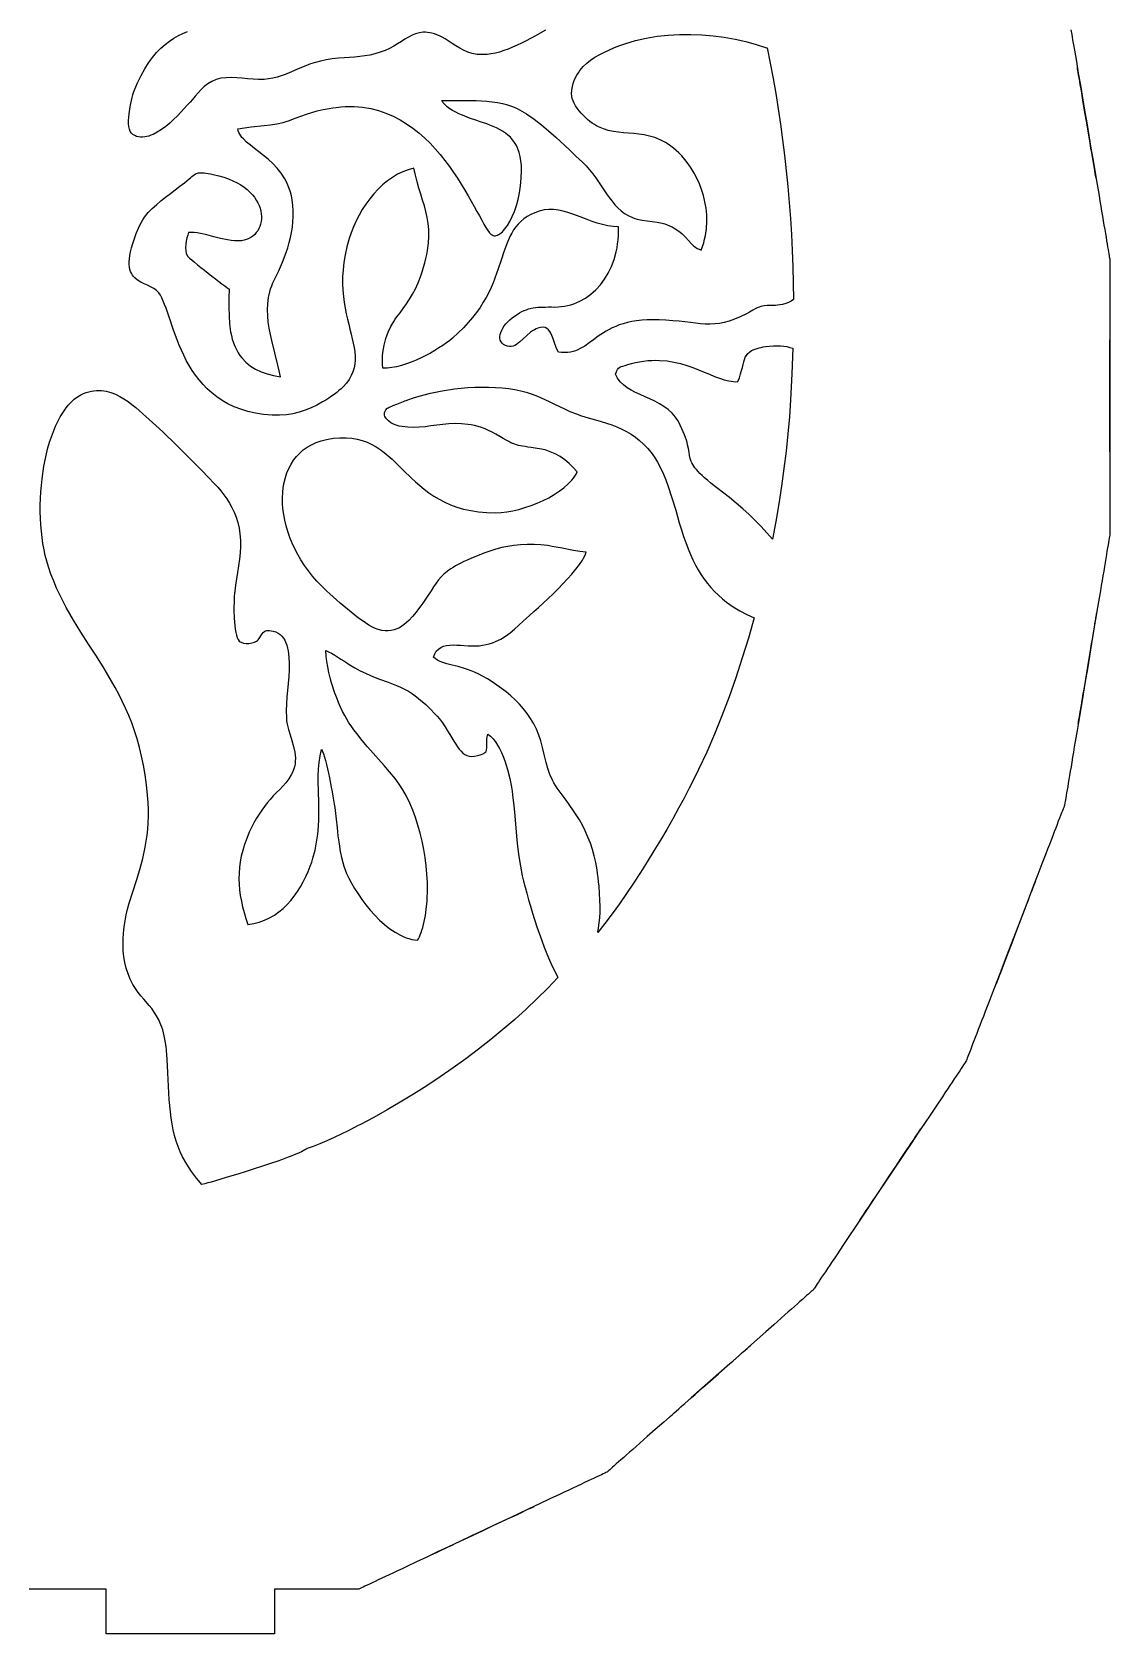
# Model space of a CAD drawing. Header units: millimetres. Extents: x -28 to 873, y 271 to 512.
# Drawn here: x 810.2 to 872.6, y 329.5 to 422.3 of the extents above; entities that cross this region are included whole.
import ezdxf

# ---------------------------------------------------------------- set-up
doc = ezdxf.new("R2010")
doc.units = ezdxf.units.MM
doc.header["$MEASUREMENT"] = 0
doc.layers.get('0').update_dxf_attribs({"linetype": 'CONTINUOUS', "true_color": 0xffffff})

msp = doc.modelspace()

# ---------------------------------------------------------------- linework, layer by layer
at = {"color": 7, "linetype": 'Continuous', "true_color": 0xffffff}
for points in [[(870.343, 422.393), (870.392, 422.112), (870.441, 421.82), (870.493, 421.517), (870.545, 421.205), (870.655, 420.555), (870.769, 419.878), (870.888, 419.177), (871.009, 418.459), (871.131, 417.731), (871.256, 416.995), (871.38, 416.261), (871.503, 415.531), (871.625, 414.813), (871.744, 414.112), (871.858, 413.435), (871.967, 412.785), (872.02, 412.473), (872.071, 412.17), (872.119, 411.878), (872.168, 411.595), (872.214, 411.325), (872.256, 411.067), (872.298, 410.822), (872.337, 410.591), (872.373, 410.373), (872.407, 410.172), (872.438, 409.985), (872.467, 409.816), (872.491, 409.663), (872.514, 409.528), (872.534, 409.413), (872.55, 409.317), (872.563, 409.241), (872.571, 409.185), (872.576, 409.151), (872.578, 409.14), (872.586, 409.133), (872.586, 409.099), (872.586, 409.042), (872.586, 408.966), (872.586, 408.868), (872.586, 408.751), (872.586, 408.615), (872.586, 408.461), (872.587, 408.288), (872.587, 408.1), (872.587, 407.895), (872.587, 407.676), (872.587, 407.44), (872.587, 407.191), (872.587, 406.93), (872.589, 406.657), (872.589, 406.371), (872.589, 406.073), (872.589, 405.768), (872.589, 405.451), (872.591, 404.793), (872.591, 404.106), (872.592, 403.395), (872.592, 402.667), (872.592, 401.928), (872.594, 401.182), (872.594, 400.436), (872.595, 399.697), (872.595, 398.969), (872.595, 398.259), (872.597, 397.571), (872.597, 396.913), (872.597, 396.596), (872.599, 396.291), (872.599, 395.994), (872.599, 395.708), (872.599, 395.435), (872.599, 395.173), (872.599, 394.924), (872.599, 394.689), (872.599, 394.469), (872.6, 394.265), (872.6, 394.076), (872.6, 393.904), (872.6, 393.749), (872.6, 393.613), (872.6, 393.496), (872.6, 393.398), (872.6, 393.322), (872.6, 393.265), (872.6, 393.231), (872.6, 393.22), (872.6, 393.208), (872.594, 393.174), (872.586, 393.119), (872.573, 393.043), (872.556, 392.947), (872.537, 392.831), (872.514, 392.696), (872.49, 392.545), (872.461, 392.375), (872.43, 392.189), (872.397, 391.986), (872.36, 391.77), (872.322, 391.538), (872.282, 391.294), (872.238, 391.036), (872.192, 390.766), (872.145, 390.483), (872.097, 390.191), (872.046, 389.888), (871.994, 389.576), (871.887, 388.926), (871.773, 388.249), (871.656, 387.548), (871.538, 386.83), (871.416, 386.101), (871.292, 385.364), (871.17, 384.63), (871.048, 383.9), (870.928, 383.182), (870.811, 382.482), (870.699, 381.802), (870.59, 381.154), (870.538, 380.842), (870.488, 380.54), (870.439, 380.247), (870.392, 379.965), (870.346, 379.695), (870.304, 379.436), (870.262, 379.191), (870.223, 378.96), (870.187, 378.743), (870.153, 378.541), (870.122, 378.354), (870.093, 378.185), (870.069, 378.032), (870.046, 377.898), (870.026, 377.782), (870.01, 377.686), (869.997, 377.61), (869.987, 377.555), (869.981, 377.521), (869.979, 377.509), (869.981, 377.499), (869.969, 377.469), (869.95, 377.417), (869.922, 377.343), (869.887, 377.252), (869.844, 377.144), (869.796, 377.017), (869.74, 376.872), (869.679, 376.711), (869.612, 376.536), (869.537, 376.344), (869.459, 376.139), (869.375, 375.92), (869.285, 375.688), (869.193, 375.444), (869.094, 375.189), (868.991, 374.922), (868.886, 374.644), (868.663, 374.064), (868.426, 373.45), (868.18, 372.808), (867.925, 372.145), (867.665, 371.466), (867.4, 370.775), (867.132, 370.08), (866.866, 369.383), (866.599, 368.692), (866.339, 368.013), (866.084, 367.35), (865.837, 366.708), (865.601, 366.094), (865.379, 365.512), (865.272, 365.236), (865.169, 364.967), (865.072, 364.712), (864.977, 364.469), (864.888, 364.236), (864.804, 364.017), (864.726, 363.81), (864.651, 363.62), (864.584, 363.443), (864.522, 363.282), (864.466, 363.138), (864.417, 363.011), (864.375, 362.902), (864.34, 362.809), (864.313, 362.738), (864.292, 362.686), (864.279, 362.653), (864.275, 362.642), (864.274, 362.639), (864.254, 362.611), (864.223, 362.564), (864.181, 362.499), (864.128, 362.419), (864.061, 362.322), (863.986, 362.208), (863.9, 362.08), (863.804, 361.937), (863.7, 361.779), (863.586, 361.609), (863.465, 361.427), (863.335, 361.232), (863.196, 361.025), (863.05, 360.807), (862.899, 360.58), (862.576, 360.096), (862.23, 359.577), (861.864, 359.03), (861.482, 358.458), (861.087, 357.868), (860.683, 357.262), (859.859, 356.027), (859.033, 354.792), (858.629, 354.186), (858.234, 353.594), (857.852, 353.024), (857.486, 352.476), (857.14, 351.958), (856.817, 351.473), (856.664, 351.246), (856.518, 351.028), (856.38, 350.822), (856.25, 350.625), (856.128, 350.443), (856.014, 350.273), (855.908, 350.115), (855.812, 349.972), (855.726, 349.844), (855.652, 349.73), (855.585, 349.632), (855.531, 349.551), (855.487, 349.488), (855.457, 349.441), (855.437, 349.413), (855.431, 349.403), (855.429, 349.397), (855.403, 349.374), (855.361, 349.338), (855.304, 349.286), (855.231, 349.221), (855.143, 349.143), (855.041, 349.054), (854.925, 348.951), (854.795, 348.838), (854.655, 348.713), (854.501, 348.576), (854.337, 348.431), (854.161, 348.275), (853.975, 348.11), (853.78, 347.937), (853.573, 347.755), (853.138, 347.37), (852.671, 346.956), (852.179, 346.52), (851.664, 346.065), (851.132, 345.594), (850.586, 345.112), (849.475, 344.127), (848.362, 343.142), (847.816, 342.659), (847.284, 342.188), (846.769, 341.733), (846.277, 341.298), (845.809, 340.885), (845.373, 340.498), (845.169, 340.316), (844.972, 340.144), (844.785, 339.978), (844.61, 339.822), (844.446, 339.678), (844.291, 339.541), (844.15, 339.416), (844.021, 339.302), (843.904, 339.2), (843.802, 339.11), (843.714, 339.032), (843.641, 338.967), (843.583, 338.915), (843.54, 338.88), (843.516, 338.857), (843.506, 338.849), (843.503, 338.844), (843.472, 338.829), (843.42, 338.805), (843.35, 338.772), (843.263, 338.73), (843.157, 338.681), (843.033, 338.623), (842.894, 338.556), (842.738, 338.483), (842.567, 338.404), (842.383, 338.316), (842.184, 338.222), (841.971, 338.121), (841.746, 338.015), (841.511, 337.903), (841.262, 337.788), (841.004, 337.666), (840.736, 337.539), (840.172, 337.273), (839.577, 336.991), (838.956, 336.699), (838.313, 336.395), (837.655, 336.085), (836.985, 335.769), (836.311, 335.451), (835.636, 335.132), (834.967, 334.817), (834.309, 334.507), (833.665, 334.203), (833.045, 333.909), (832.45, 333.629), (831.886, 333.363), (831.616, 333.236), (831.358, 333.114), (831.111, 332.997), (830.874, 332.885), (830.649, 332.779), (830.436, 332.679), (830.238, 332.584), (830.053, 332.498), (829.881, 332.417), (829.726, 332.344), (829.587, 332.277), (829.463, 332.219), (829.356, 332.17), (829.268, 332.128), (829.198, 332.095), (829.146, 332.071), (829.115, 332.056), (829.106, 332.051), (829.096, 332.053), (829.055, 332.053), (828.99, 332.053), (828.901, 332.053), (828.79, 332.053), (828.66, 332.053), (828.512, 332.053), (828.348, 332.053), (828.171, 332.053), (827.979, 332.053), (827.778, 332.053), (827.568, 332.053), (827.128, 332.053), (826.673, 332.053), (826.218, 332.053), (825.778, 332.053), (825.568, 332.053), (825.366, 332.053), (825.175, 332.053), (824.998, 332.053), (824.833, 332.053), (824.686, 332.053), (824.556, 332.053), (824.445, 332.053), (824.356, 332.053), (824.291, 332.053), (824.25, 332.053), (824.235, 332.053), (824.235, 332.045), (824.235, 332.024), (824.235, 331.988), (824.235, 331.941), (824.235, 331.882), (824.235, 331.813), (824.235, 331.647), (824.235, 331.45), (824.235, 331.231), (824.235, 330.995), (824.235, 330.753), (824.235, 330.511), (824.235, 330.275), (824.235, 330.056), (824.235, 329.859), (824.235, 329.694), (824.235, 329.624), (824.235, 329.565), (824.235, 329.518), (824.235, 329.482), (824.235, 329.461), (824.235, 329.453), (824.229, 329.453), (824.208, 329.453), (824.174, 329.453), (824.127, 329.453), (824.066, 329.453), (823.995, 329.453), (823.91, 329.453), (823.816, 329.453), (823.711, 329.453), (823.595, 329.453), (823.47, 329.453), (823.335, 329.453), (823.039, 329.453), (822.713, 329.453), (822.355, 329.453), (821.973, 329.453), (821.57, 329.453), (821.151, 329.453), (820.716, 329.453), (820.27, 329.453), (819.36, 329.453), (818.45, 329.453), (818.005, 329.453), (817.57, 329.453), (817.15, 329.453), (816.747, 329.453), (816.366, 329.453), (816.01, 329.453), (815.681, 329.453), (815.386, 329.453), (815.251, 329.453), (815.126, 329.453), (815.01, 329.453), (814.905, 329.453), (814.81, 329.453), (814.726, 329.453), (814.654, 329.453), (814.594, 329.453), (814.547, 329.453), (814.513, 329.453), (814.492, 329.453), (814.485, 329.453), (814.485, 329.461), (814.485, 329.482), (814.485, 329.518), (814.485, 329.565), (814.485, 329.624), (814.485, 329.694), (814.485, 329.859), (814.485, 330.056), (814.485, 330.275), (814.485, 330.511), (814.485, 330.753), (814.485, 330.995), (814.485, 331.231), (814.485, 331.45), (814.485, 331.647), (814.485, 331.813), (814.485, 331.882), (814.485, 331.941), (814.485, 331.988), (814.485, 332.024), (814.485, 332.045), (814.485, 332.053), (814.481, 332.053), (814.464, 332.053), (814.437, 332.053), (814.401, 332.053), (814.299, 332.053), (814.162, 332.053), (813.991, 332.053), (813.792, 332.053), (813.562, 332.053), (813.309, 332.053), (813.034, 332.053), (812.74, 332.053), (812.428, 332.053), (812.103, 332.053), (811.768, 332.053), (811.424, 332.053), (810.722, 332.053), (810.02, 332.053)], [(839.925, 422.362), (839.35, 422.05), (838.8, 421.76), (838.534, 421.625), (838.272, 421.498), (838.015, 421.383), (837.762, 421.277), (837.512, 421.184), (837.265, 421.106), (837.021, 421.041), (836.779, 420.994), (836.538, 420.965), (836.299, 420.954), (836.129, 420.957), (835.97, 420.97), (835.677, 421.02), (835.415, 421.1), (835.177, 421.204), (834.952, 421.326), (834.733, 421.462), (834.514, 421.608), (834.284, 421.758), (834.111, 421.864), (833.943, 421.956), (833.784, 422.034), (833.633, 422.099), (833.487, 422.151), (833.348, 422.192), (833.215, 422.221), (833.087, 422.239), (832.963, 422.247), (832.845, 422.247), (832.617, 422.218), (832.401, 422.159), (832.193, 422.076), (831.988, 421.971), (831.784, 421.852), (831.576, 421.721), (831.359, 421.586), (831.132, 421.449), (830.89, 421.318), (830.628, 421.196), (830.344, 421.088), (830.04, 420.997), (829.744, 420.928), (829.452, 420.876), (829.161, 420.837), (828.867, 420.807), (828.566, 420.785), (828.256, 420.763), (827.934, 420.742), (827.563, 420.705), (827.219, 420.651), (826.899, 420.583), (826.598, 420.502), (826.317, 420.411), (826.051, 420.312), (825.797, 420.209), (825.553, 420.105), (825.082, 419.902), (824.851, 419.808), (824.619, 419.723), (824.383, 419.649), (824.141, 419.589), (823.889, 419.545), (823.624, 419.52), (823.311, 419.515), (822.994, 419.53), (822.675, 419.554), (822.359, 419.584), (822.043, 419.608), (821.731, 419.621), (821.424, 419.615), (821.125, 419.582), (820.981, 419.553), (820.844, 419.512), (820.594, 419.405), (820.368, 419.267), (820.165, 419.104), (819.978, 418.924), (819.804, 418.735), (819.638, 418.544), (819.476, 418.358), (819.338, 418.202), (819.18, 418.024), (819.003, 417.827), (818.811, 417.619), (818.606, 417.406), (818.389, 417.193), (818.163, 416.987), (817.929, 416.79), (817.688, 416.612), (817.446, 416.457), (817.201, 416.329), (817.079, 416.278), (816.957, 416.236), (816.835, 416.204), (816.715, 416.183), (816.596, 416.173), (816.479, 416.174), (816.362, 416.191), (816.249, 416.218), (816.136, 416.262), (816.028, 416.319), (815.941, 416.394), (815.876, 416.498), (815.828, 416.628), (815.797, 416.781), (815.781, 416.95), (815.779, 417.133), (815.787, 417.327), (815.807, 417.526), (815.867, 417.926), (815.904, 418.12), (815.946, 418.302), (815.989, 418.471), (816.031, 418.622), (816.071, 418.752), (816.109, 418.854), (816.203, 419.09), (816.302, 419.316), (816.505, 419.738), (816.718, 420.123), (816.939, 420.471), (817.17, 420.788), (817.407, 421.071), (817.649, 421.322), (817.898, 421.547), (818.15, 421.742), (818.407, 421.912), (818.665, 422.06), (818.925, 422.184), (819.187, 422.288)], [(854.27, 406.764), (854.145, 406.67), (853.999, 406.593), (853.83, 406.532), (853.633, 406.483), (853.487, 406.457), (853.354, 406.439), (853.234, 406.428), (853.125, 406.421), (852.93, 406.418), (852.754, 406.416), (852.582, 406.402), (852.491, 406.385), (852.397, 406.361), (852.296, 406.327), (852.185, 406.28), (852.064, 406.221), (851.93, 406.147), (851.737, 406.036), (851.55, 405.935), (851.197, 405.761), (850.869, 405.623), (850.562, 405.516), (850.27, 405.436), (849.988, 405.383), (849.715, 405.352), (849.446, 405.341), (849.174, 405.345), (848.898, 405.363), (848.612, 405.391), (848.313, 405.425), (847.996, 405.464), (847.657, 405.503), (847.291, 405.54), (846.896, 405.573), (846.509, 405.592), (846.145, 405.597), (845.807, 405.588), (845.489, 405.565), (845.193, 405.531), (844.917, 405.485), (844.66, 405.43), (844.42, 405.365), (844.195, 405.292), (843.986, 405.212), (843.789, 405.126), (843.607, 405.035), (843.435, 404.939), (843.272, 404.842), (842.973, 404.64), (842.699, 404.439), (842.44, 404.247), (842.188, 404.071), (841.93, 403.919), (841.798, 403.855), (841.66, 403.8), (841.516, 403.755), (841.365, 403.72), (841.205, 403.699), (841.036, 403.691), (840.856, 403.698), (840.664, 403.719), (840.601, 403.842), (840.544, 403.977), (840.443, 404.265), (840.347, 404.552), (840.294, 404.687), (840.235, 404.811), (840.169, 404.921), (840.092, 405.016), (840.003, 405.087), (839.899, 405.136), (839.777, 405.157), (839.637, 405.146), (839.475, 405.1), (839.385, 405.064), (839.289, 405.017), (839.169, 404.947), (839.055, 404.866), (838.839, 404.686), (838.636, 404.496), (838.44, 404.315), (838.342, 404.236), (838.245, 404.166), (838.144, 404.107), (838.043, 404.065), (837.937, 404.041), (837.829, 404.036), (837.716, 404.054), (837.598, 404.097), (837.491, 404.159), (837.406, 404.234), (837.344, 404.32), (837.304, 404.414), (837.283, 404.518), (837.283, 404.629), (837.299, 404.744), (837.335, 404.864), (837.385, 404.986), (837.453, 405.111), (837.534, 405.235), (837.629, 405.358), (837.738, 405.479), (837.856, 405.594), (837.988, 405.706), (838.128, 405.81), (838.274, 405.906), (838.414, 405.991), (838.55, 406.062), (838.682, 406.124), (838.813, 406.176), (838.943, 406.218), (839.205, 406.278), (839.478, 406.314), (839.772, 406.33), (839.928, 406.332), (840.094, 406.333), (840.269, 406.333), (840.456, 406.332), (840.645, 406.337), (840.833, 406.353), (841.017, 406.379), (841.2, 406.416), (841.381, 406.463), (841.556, 406.522), (841.73, 406.589), (841.901, 406.667), (842.229, 406.852), (842.539, 407.073), (842.83, 407.33), (843.097, 407.62), (843.341, 407.944), (843.557, 408.296), (843.742, 408.68), (843.896, 409.091), (844.015, 409.528), (844.062, 409.756), (844.098, 409.99), (844.125, 410.229), (844.142, 410.474), (844.148, 410.724), (844.145, 410.979), (843.83, 410.999), (843.523, 411.044), (843.219, 411.111), (842.921, 411.195), (842.629, 411.293), (842.341, 411.399), (841.774, 411.616), (841.495, 411.719), (841.217, 411.81), (840.94, 411.886), (840.666, 411.945), (840.391, 411.977), (840.115, 411.982), (839.84, 411.953), (839.701, 411.923), (839.562, 411.884), (839.302, 411.792), (839.068, 411.685), (838.857, 411.566), (838.665, 411.434), (838.493, 411.291), (838.339, 411.137), (838.201, 410.971), (838.076, 410.794), (837.962, 410.607), (837.859, 410.411), (837.677, 409.991), (837.513, 409.538), (837.356, 409.054), (837.187, 408.543), (836.995, 408.012), (836.886, 407.737), (836.766, 407.46), (836.631, 407.177), (836.483, 406.892), (836.317, 406.603), (836.134, 406.312), (835.929, 406.018), (835.701, 405.724), (835.451, 405.427), (835.175, 405.129), (834.873, 404.832), (834.54, 404.535), (834.372, 404.398), (834.184, 404.255), (833.974, 404.107), (833.748, 403.958), (833.508, 403.81), (833.253, 403.662), (832.988, 403.519), (832.715, 403.384), (832.435, 403.256), (832.152, 403.139), (831.866, 403.035), (831.582, 402.947), (831.301, 402.875), (831.026, 402.823), (830.757, 402.793), (830.498, 402.784), (830.484, 403.022), (830.48, 403.252), (830.49, 403.478), (830.51, 403.699), (830.54, 403.914), (830.579, 404.12), (830.683, 404.513), (830.815, 404.876), (830.968, 405.206), (831.137, 405.5), (831.225, 405.631), (831.314, 405.755), (831.501, 406), (831.686, 406.251), (831.87, 406.512), (832.048, 406.785), (832.221, 407.078), (832.385, 407.39), (832.539, 407.724), (832.682, 408.088), (832.778, 408.366), (832.863, 408.634), (832.936, 408.89), (832.997, 409.137), (833.048, 409.372), (833.09, 409.601), (833.145, 410.032), (833.166, 410.435), (833.158, 410.814), (833.124, 411.174), (833.067, 411.52), (832.993, 411.857), (832.905, 412.19), (832.806, 412.525), (832.702, 412.864), (832.594, 413.214), (832.489, 413.579), (832.388, 413.964), (832.299, 414.374), (831.975, 414.288), (831.658, 414.169), (831.351, 414.02), (831.054, 413.839), (830.766, 413.635), (830.49, 413.405), (830.227, 413.154), (829.977, 412.884), (829.741, 412.595), (829.52, 412.292), (829.314, 411.977), (829.123, 411.65), (828.953, 411.317), (828.798, 410.978), (828.664, 410.635), (828.55, 410.292), (828.418, 409.813), (828.316, 409.351), (828.244, 408.907), (828.197, 408.483), (828.174, 408.074), (828.171, 407.682), (828.187, 407.305), (828.22, 406.943), (828.264, 406.595), (828.321, 406.26), (828.384, 405.939), (828.452, 405.628), (828.524, 405.329), (828.597, 405.042), (828.667, 404.762), (828.732, 404.492), (828.789, 404.232), (828.837, 403.977), (828.872, 403.732), (828.891, 403.491), (828.894, 403.256), (828.875, 403.025), (828.834, 402.799), (828.768, 402.576), (828.673, 402.357), (828.548, 402.139), (828.391, 401.922), (828.196, 401.705), (828.085, 401.598), (827.963, 401.489), (827.832, 401.38), (827.69, 401.272), (827.537, 401.163), (827.373, 401.054), (827.198, 400.943), (827.011, 400.833), (826.686, 400.654), (826.354, 400.493), (826.015, 400.353), (825.664, 400.236), (825.298, 400.145), (824.916, 400.084), (824.515, 400.056), (824.091, 400.063), (823.594, 400.108), (823.126, 400.183), (822.688, 400.284), (822.277, 400.409), (821.894, 400.557), (821.536, 400.727), (821.203, 400.917), (820.894, 401.125), (820.607, 401.351), (820.34, 401.59), (820.095, 401.844), (819.867, 402.107), (819.658, 402.38), (819.466, 402.661), (819.287, 402.949), (819.125, 403.241), (818.975, 403.537), (818.837, 403.833), (818.71, 404.128), (818.593, 404.421), (818.384, 404.994), (818.288, 405.271), (818.199, 405.537), (818.114, 405.794), (818.031, 406.038), (817.95, 406.268), (817.87, 406.481), (817.789, 406.678), (817.708, 406.855), (817.622, 407.011), (817.534, 407.144), (817.399, 407.287), (817.238, 407.404), (817.059, 407.505), (816.869, 407.594), (816.676, 407.684), (816.484, 407.778), (816.304, 407.889), (816.141, 408.022), (816.07, 408.1), (816.005, 408.186), (815.948, 408.283), (815.899, 408.391), (815.862, 408.511), (815.834, 408.643), (815.82, 408.789), (815.816, 408.951), (815.826, 409.128), (815.852, 409.322), (815.893, 409.535), (815.95, 409.767), (816.023, 410.019), (816.115, 410.292), (816.226, 410.586), (816.357, 410.905), (816.437, 411.078), (816.523, 411.239), (816.614, 411.392), (816.712, 411.535), (816.923, 411.798), (817.15, 412.039), (817.396, 412.261), (817.656, 412.474), (817.927, 412.689), (818.207, 412.908), (818.485, 413.126), (818.751, 413.329), (819.013, 413.532), (819.284, 413.753), (819.37, 413.825), (819.447, 413.888), (819.58, 413.99), (819.7, 414.06), (819.824, 414.101), (819.968, 414.114), (820.054, 414.111), (820.15, 414.101), (820.259, 414.086), (820.383, 414.064), (820.524, 414.038), (820.685, 414.005), (821.002, 413.932), (821.297, 413.847), (821.572, 413.752), (821.826, 413.644), (822.061, 413.529), (822.276, 413.404), (822.472, 413.272), (822.649, 413.134), (822.807, 412.989), (822.948, 412.84), (823.072, 412.687), (823.178, 412.531), (823.267, 412.374), (823.34, 412.213), (823.397, 412.053), (823.439, 411.894), (823.465, 411.737), (823.477, 411.582), (823.473, 411.429), (823.457, 411.282), (823.426, 411.14), (823.382, 411.004), (823.327, 410.874), (823.257, 410.752), (823.178, 410.64), (823.085, 410.537), (822.983, 410.445), (822.867, 410.363), (822.744, 410.295), (822.609, 410.24), (822.464, 410.199), (822.311, 410.175), (822.116, 410.162), (821.92, 410.167), (821.72, 410.185), (821.518, 410.216), (821.112, 410.302), (820.711, 410.407), (820.318, 410.513), (819.941, 410.599), (819.76, 410.63), (819.585, 410.648), (819.417, 410.653), (819.258, 410.64), (819.206, 410.498), (819.159, 410.333), (819.12, 410.152), (819.092, 409.964), (819.081, 409.775), (819.091, 409.596), (819.123, 409.434), (819.185, 409.296), (819.201, 409.275), (819.229, 409.245), (819.268, 409.208), (819.315, 409.164), (819.438, 409.057), (819.593, 408.929), (819.772, 408.784), (819.968, 408.625), (820.176, 408.459), (820.392, 408.29), (820.607, 408.123), (820.816, 407.962), (821.013, 407.811), (821.19, 407.674), (821.345, 407.559), (821.468, 407.468), (821.515, 407.432), (821.554, 407.404), (821.582, 407.386), (821.598, 407.377), (821.593, 406.839), (821.59, 406.32), (821.6, 405.825), (821.631, 405.35), (821.691, 404.899), (821.733, 404.679), (821.788, 404.466), (821.853, 404.26), (821.931, 404.057), (822.024, 403.862), (822.131, 403.67), (822.23, 403.521), (822.336, 403.379), (822.571, 403.129), (822.836, 402.913), (823.13, 402.731), (823.452, 402.58), (823.8, 402.458), (824.174, 402.362), (824.573, 402.287), (824.502, 402.627), (824.421, 402.971), (824.244, 403.673), (824.068, 404.385), (823.99, 404.743), (823.923, 405.102), (823.871, 405.459), (823.837, 405.817), (823.826, 406.173), (823.839, 406.525), (823.881, 406.875), (823.956, 407.219), (824.006, 407.39), (824.066, 407.56), (824.136, 407.728), (824.216, 407.895), (824.463, 408.396), (824.697, 408.925), (824.908, 409.481), (825.002, 409.769), (825.087, 410.06), (825.16, 410.357), (825.22, 410.658), (825.267, 410.965), (825.3, 411.273), (825.316, 411.585), (825.314, 411.902), (825.293, 412.221), (825.253, 412.541), (825.209, 412.77), (825.154, 412.989), (825.087, 413.196), (825.009, 413.392), (824.923, 413.579), (824.829, 413.756), (824.617, 414.085), (824.382, 414.38), (824.128, 414.647), (823.865, 414.891), (823.597, 415.113), (823.332, 415.32), (823.075, 415.515), (822.835, 415.702), (822.617, 415.884), (822.428, 416.066), (822.347, 416.158), (822.276, 416.252), (822.216, 416.348), (822.165, 416.446), (822.128, 416.548), (822.105, 416.652), (822.49, 416.719), (822.87, 416.766), (823.623, 416.844), (823.993, 416.888), (824.362, 416.948), (824.728, 417.031), (824.91, 417.084), (825.092, 417.146), (825.436, 417.273), (825.76, 417.392), (826.073, 417.5), (826.387, 417.6), (826.707, 417.689), (827.043, 417.769), (827.404, 417.838), (827.598, 417.869), (827.801, 417.897), (828.067, 417.926), (828.33, 417.944), (828.587, 417.951), (828.839, 417.947), (829.086, 417.933), (829.328, 417.908), (829.799, 417.83), (830.251, 417.717), (830.685, 417.569), (831.099, 417.39), (831.498, 417.184), (831.879, 416.951), (832.243, 416.696), (832.591, 416.42), (832.923, 416.126), (833.238, 415.817), (833.539, 415.495), (833.825, 415.162), (834.096, 414.824), (834.353, 414.48), (834.596, 414.133), (834.827, 413.789), (835.043, 413.446), (835.248, 413.11), (835.44, 412.781), (835.62, 412.465), (835.789, 412.161), (835.947, 411.873), (836.093, 411.605), (836.23, 411.358), (836.356, 411.135), (836.473, 410.939), (836.581, 410.773), (836.68, 410.638), (836.771, 410.537), (836.829, 410.505), (836.886, 410.477), (836.946, 410.463), (837.008, 410.459), (837.073, 410.469), (837.141, 410.492), (837.209, 410.524), (837.281, 410.57), (837.352, 410.625), (837.426, 410.692), (837.497, 410.768), (837.572, 410.854), (837.643, 410.95), (837.716, 411.056), (837.858, 411.295), (837.994, 411.568), (838.121, 411.873), (838.235, 412.206), (838.336, 412.567), (838.417, 412.952), (838.48, 413.36), (838.519, 413.787), (838.534, 414.231), (838.526, 414.532), (838.5, 414.806), (838.457, 415.06), (838.399, 415.289), (838.326, 415.498), (838.236, 415.69), (838.134, 415.864), (838.019, 416.02), (837.889, 416.163), (837.749, 416.293), (837.596, 416.41), (837.434, 416.517), (837.26, 416.615), (837.078, 416.706), (836.688, 416.872), (836.517, 416.935), (836.334, 417), (836.14, 417.065), (835.939, 417.133), (835.523, 417.278), (835.11, 417.437), (834.91, 417.523), (834.72, 417.614), (834.541, 417.712), (834.377, 417.816), (834.229, 417.926), (834.102, 418.043), (833.997, 418.17), (833.916, 418.305), (834.595, 418.297), (835.258, 418.297), (835.905, 418.289), (836.221, 418.274), (836.533, 418.253), (836.839, 418.22), (837.141, 418.175), (837.437, 418.115), (837.726, 418.037), (838.011, 417.941), (838.287, 417.825), (838.558, 417.686), (838.823, 417.52), (839.257, 417.21), (839.683, 416.878), (840.1, 416.53), (840.51, 416.173), (841.303, 415.442), (841.685, 415.079), (842.057, 414.727), (842.27, 414.512), (842.468, 414.288), (842.653, 414.057), (842.825, 413.823), (843.149, 413.352), (843.459, 412.892), (843.615, 412.673), (843.774, 412.461), (843.939, 412.261), (844.114, 412.076), (844.299, 411.907), (844.499, 411.756), (844.714, 411.626), (844.948, 411.519), (845.092, 411.467), (845.237, 411.425), (845.526, 411.363), (845.814, 411.321), (846.101, 411.285), (846.387, 411.244), (846.675, 411.186), (846.82, 411.147), (846.963, 411.098), (847.107, 411.039), (847.252, 410.97), (847.426, 410.87), (847.577, 410.771), (847.712, 410.671), (847.83, 410.57), (847.936, 410.471), (848.03, 410.373), (848.198, 410.185), (848.352, 410.011), (848.515, 409.858), (848.604, 409.79), (848.703, 409.73), (848.815, 409.676), (848.94, 409.632), (849.015, 409.842), (849.078, 410.051), (849.132, 410.259), (849.176, 410.466), (849.236, 410.875), (849.262, 411.277), (849.256, 411.672), (849.218, 412.057), (849.155, 412.43), (849.067, 412.793), (848.958, 413.142), (848.83, 413.475), (848.684, 413.792), (848.526, 414.093), (848.355, 414.374), (848.177, 414.636), (847.993, 414.874), (847.806, 415.091), (847.648, 415.255), (847.491, 415.403), (847.335, 415.537), (847.177, 415.659), (847.021, 415.767), (846.865, 415.864), (846.709, 415.949), (846.555, 416.023), (846.246, 416.147), (845.939, 416.236), (845.633, 416.301), (845.33, 416.345), (845.029, 416.378), (844.73, 416.404), (844.434, 416.428), (844.14, 416.457), (843.848, 416.501), (843.558, 416.561), (843.272, 416.646), (842.99, 416.763), (842.874, 416.823), (842.752, 416.898), (842.624, 416.984), (842.494, 417.083), (842.361, 417.192), (842.231, 417.31), (841.979, 417.569), (841.863, 417.705), (841.758, 417.845), (841.662, 417.988), (841.581, 418.133), (841.514, 418.276), (841.465, 418.417), (841.436, 418.555), (841.428, 418.688), (841.444, 418.901), (841.477, 419.099), (841.525, 419.286), (841.587, 419.46), (841.659, 419.621), (841.738, 419.769), (841.823, 419.904), (841.912, 420.027), (842.106, 420.258), (842.309, 420.46), (842.533, 420.64), (842.786, 420.804), (843.063, 420.96), (843.342, 421.105), (843.63, 421.24), (843.921, 421.365), (844.216, 421.48), (844.517, 421.584), (845.128, 421.766), (845.752, 421.909), (846.387, 422.015), (847.029, 422.086), (847.678, 422.124), (848.326, 422.128), (848.976, 422.102), (849.621, 422.046), (850.261, 421.961), (850.892, 421.847), (851.513, 421.708), (852.117, 421.543), (852.707, 421.355), (852.751, 421.339), (852.928, 420.461), (853.094, 419.58), (853.25, 418.696), (853.393, 417.809), (853.528, 416.919), (853.65, 416.022), (853.762, 415.121), (853.862, 414.216), (853.952, 413.305), (854.031, 412.39), (854.098, 411.467), (854.155, 410.541), (854.2, 409.606), (854.235, 408.665), (854.259, 407.718), (854.27, 406.764), (854.27, 406.764), (854.27, 406.764)], [(871.799, 413.792), (871.796, 413.81), (871.788, 413.864), (871.773, 413.95), (871.752, 414.067), (871.728, 414.213), (871.698, 414.384), (871.666, 414.579), (871.63, 414.793), (871.59, 415.027), (871.547, 415.279), (871.503, 415.544), (871.456, 415.82), (871.359, 416.399), (871.256, 416.997), (871.156, 417.595), (871.058, 418.173), (871.011, 418.449), (870.967, 418.714), (870.925, 418.966), (870.884, 419.2), (870.849, 419.415), (870.816, 419.61), (870.787, 419.78), (870.762, 419.927), (870.741, 420.042), (870.727, 420.13), (870.719, 420.183), (870.715, 420.201)], [(853.058, 392.875), (852.74, 393.249), (852.41, 393.611), (852.068, 393.964), (851.716, 394.307), (851.349, 394.642), (850.968, 394.97), (850.573, 395.292), (850.161, 395.608), (849.909, 395.799), (849.681, 395.976), (849.477, 396.138), (849.295, 396.291), (849.132, 396.432), (848.987, 396.564), (848.861, 396.687), (848.752, 396.803), (848.656, 396.912), (848.575, 397.014), (848.506, 397.112), (848.448, 397.204), (848.401, 397.295), (848.362, 397.383), (848.303, 397.557), (848.263, 397.734), (848.23, 397.921), (848.194, 398.126), (848.147, 398.356), (848.115, 398.485), (848.076, 398.621), (848.027, 398.769), (847.97, 398.927), (847.9, 399.097), (847.819, 399.281), (847.725, 399.478), (847.616, 399.69), (847.447, 399.957), (847.249, 400.188), (847.023, 400.391), (846.777, 400.57), (846.516, 400.729), (846.244, 400.872), (845.965, 401.003), (845.685, 401.13), (845.408, 401.254), (845.139, 401.379), (844.884, 401.512), (844.649, 401.658), (844.434, 401.819), (844.249, 402), (844.095, 402.208), (844.033, 402.321), (843.979, 402.443), (844.01, 402.529), (844.038, 402.604), (844.065, 402.666), (844.093, 402.718), (844.15, 402.796), (844.216, 402.849), (844.296, 402.885), (844.397, 402.914), (844.524, 402.949), (844.684, 402.994), (844.905, 403.059), (845.136, 403.118), (845.37, 403.165), (845.603, 403.2), (845.843, 403.225), (846.079, 403.239), (846.306, 403.244), (846.529, 403.239), (846.955, 403.204), (847.359, 403.14), (847.744, 403.051), (848.108, 402.944), (848.456, 402.823), (848.788, 402.695), (849.106, 402.563), (849.41, 402.433), (849.704, 402.313), (849.988, 402.204), (850.265, 402.115), (850.534, 402.048), (850.799, 402.011), (850.929, 402.004), (851.061, 402.008), (851.147, 402.238), (851.217, 402.453), (851.272, 402.651), (851.318, 402.833), (851.357, 402.999), (851.396, 403.152), (851.44, 403.29), (851.488, 403.417), (851.55, 403.529), (851.628, 403.631), (851.726, 403.722), (851.847, 403.803), (851.999, 403.875), (852.182, 403.937), (852.288, 403.966), (852.403, 403.992), (852.528, 404.016), (852.665, 404.039), (852.894, 404.068), (853.112, 404.086), (853.32, 404.091), (853.52, 404.084), (853.71, 404.067), (853.893, 404.036), (854.07, 403.993), (854.241, 403.94), (854.187, 402.453), (854.109, 400.945), (854.041, 399.97), (853.955, 398.982), (853.849, 397.981), (853.726, 396.972), (853.585, 395.955), (853.427, 394.931), (853.251, 393.904), (853.058, 392.875), (853.058, 392.875), (853.058, 392.875)], [(872.597, 397.932), (872.597, 397.95), (872.597, 398.005), (872.597, 398.093), (872.597, 398.212), (872.597, 398.358), (872.597, 398.532), (872.597, 398.728), (872.595, 398.948), (872.595, 399.185), (872.595, 399.44), (872.595, 399.708), (872.595, 399.989), (872.594, 400.576), (872.594, 401.182), (872.594, 401.788), (872.592, 402.375), (872.592, 402.656), (872.592, 402.924), (872.592, 403.179), (872.592, 403.417), (872.591, 403.636), (872.591, 403.833), (872.591, 404.006), (872.591, 404.153), (872.591, 404.271), (872.591, 404.359), (872.591, 404.414), (872.591, 404.432)], [(820.022, 355.489), (819.713, 355.858), (819.425, 356.249), (819.157, 356.664), (818.912, 357.101), (818.771, 357.393), (818.647, 357.697), (818.54, 358.009), (818.447, 358.331), (818.369, 358.661), (818.303, 358.999), (818.247, 359.345), (818.2, 359.699), (818.132, 360.427), (818.086, 361.181), (818.051, 361.956), (818.015, 362.751), (817.999, 363.011), (817.979, 363.256), (817.953, 363.487), (817.922, 363.705), (817.887, 363.908), (817.848, 364.1), (817.804, 364.278), (817.757, 364.446), (817.706, 364.603), (817.653, 364.753), (817.534, 365.024), (817.404, 365.265), (817.266, 365.483), (817.12, 365.682), (816.968, 365.871), (816.655, 366.237), (816.496, 366.425), (816.338, 366.623), (816.185, 366.841), (816.036, 367.082), (815.878, 367.384), (815.748, 367.697), (815.644, 368.019), (815.566, 368.347), (815.509, 368.682), (815.475, 369.023), (815.462, 369.368), (815.467, 369.714), (815.49, 370.063), (815.529, 370.413), (815.582, 370.762), (815.649, 371.108), (815.727, 371.453), (815.816, 371.792), (816.019, 372.454), (816.232, 373.101), (816.429, 373.741), (816.603, 374.383), (816.746, 375.041), (816.804, 375.379), (816.851, 375.725), (816.889, 376.081), (816.915, 376.448), (816.928, 376.828), (816.928, 377.222), (816.913, 377.631), (816.884, 378.057), (816.822, 378.656), (816.744, 379.23), (816.648, 379.781), (816.538, 380.311), (816.413, 380.818), (816.275, 381.307), (816.123, 381.776), (815.961, 382.231), (815.787, 382.669), (815.605, 383.091), (815.413, 383.502), (815.213, 383.9), (815.009, 384.287), (814.797, 384.664), (814.362, 385.397), (813.915, 386.107), (813.465, 386.803), (813.021, 387.498), (812.589, 388.198), (812.176, 388.918), (811.793, 389.664), (811.614, 390.051), (811.445, 390.447), (811.287, 390.857), (811.141, 391.279), (811.045, 391.6), (810.959, 391.931), (810.886, 392.272), (810.823, 392.623), (810.771, 392.982), (810.73, 393.348), (810.699, 393.72), (810.68, 394.096), (810.67, 394.474), (810.67, 394.856), (810.681, 395.236), (810.701, 395.618), (810.732, 395.997), (810.772, 396.372), (810.881, 397.11), (811.027, 397.822), (811.115, 398.165), (811.211, 398.498), (811.315, 398.818), (811.429, 399.127), (811.551, 399.421), (811.682, 399.699), (811.82, 399.962), (811.968, 400.207), (812.124, 400.433), (812.287, 400.639), (812.457, 400.825), (812.638, 400.986), (812.823, 401.125), (813.018, 401.239), (813.174, 401.312), (813.327, 401.372), (813.478, 401.419), (813.627, 401.455), (813.775, 401.48), (813.922, 401.494), (814.066, 401.497), (814.208, 401.491), (814.485, 401.45), (814.755, 401.379), (815.017, 401.278), (815.27, 401.155), (815.514, 401.01), (815.75, 400.852), (815.976, 400.682), (816.193, 400.506), (816.4, 400.327), (816.598, 400.15), (816.786, 399.98), (816.965, 399.82), (817.363, 399.463), (817.757, 399.097), (818.533, 398.35), (819.294, 397.591), (820.038, 396.837), (820.394, 396.476), (820.761, 396.093), (820.943, 395.89), (821.122, 395.677), (821.296, 395.454), (821.462, 395.22), (821.616, 394.975), (821.761, 394.715), (821.891, 394.442), (822.004, 394.152), (822.1, 393.845), (822.177, 393.522), (822.23, 393.181), (822.259, 392.818), (822.261, 392.462), (822.24, 392.094), (822.199, 391.715), (822.147, 391.333), (822.089, 390.953), (822.029, 390.581), (821.973, 390.22), (821.928, 389.875), (821.915, 389.739), (821.904, 389.578), (821.894, 389.394), (821.887, 389.195), (821.884, 388.982), (821.884, 388.761), (821.897, 388.309), (821.912, 388.086), (821.931, 387.872), (821.956, 387.669), (821.986, 387.482), (822.025, 387.316), (822.071, 387.175), (822.123, 387.061), (822.185, 386.98), (822.235, 386.941), (822.294, 386.907), (822.432, 386.861), (822.588, 386.842), (822.753, 386.845), (822.916, 386.869), (823.065, 386.913), (823.192, 386.975), (823.244, 387.014), (823.285, 387.054), (823.373, 387.175), (823.444, 387.288), (823.509, 387.392), (823.579, 387.479), (823.667, 387.544), (823.72, 387.566), (823.784, 387.581), (823.857, 387.587), (823.943, 387.586), (824.04, 387.574), (824.154, 387.552), (824.307, 387.506), (824.442, 387.441), (824.56, 387.358), (824.664, 387.261), (824.754, 387.147), (824.829, 387.022), (824.894, 386.882), (824.946, 386.734), (824.988, 386.575), (825.02, 386.408), (825.063, 386.053), (825.079, 385.681), (825.079, 385.303), (825.061, 384.918), (825.027, 384.526), (824.946, 383.733), (824.915, 383.335), (824.902, 382.942), (824.915, 382.552), (824.934, 382.36), (824.963, 382.17), (825.035, 381.859), (825.131, 381.539), (825.233, 381.209), (825.331, 380.875), (825.404, 380.535), (825.427, 380.364), (825.438, 380.194), (825.436, 380.023), (825.418, 379.852), (825.384, 379.683), (825.331, 379.514), (825.271, 379.37), (825.204, 379.235), (825.058, 378.991), (824.894, 378.773), (824.716, 378.575), (824.531, 378.387), (824.343, 378.201), (824.156, 378.01), (823.972, 377.803), (823.811, 377.607), (823.652, 377.4), (823.491, 377.181), (823.335, 376.95), (823.182, 376.708), (823.036, 376.455), (822.898, 376.186), (822.768, 375.907), (822.62, 375.548), (822.495, 375.195), (822.391, 374.851), (822.308, 374.514), (822.245, 374.181), (822.201, 373.853), (822.177, 373.526), (822.168, 373.205), (822.18, 372.881), (822.207, 372.559), (822.251, 372.236), (822.31, 371.909), (822.383, 371.581), (822.471, 371.248), (822.573, 370.908), (822.687, 370.564), (823.026, 370.616), (823.348, 370.697), (823.655, 370.808), (823.946, 370.943), (824.221, 371.103), (824.481, 371.287), (824.725, 371.49), (824.955, 371.711), (825.171, 371.95), (825.373, 372.204), (825.56, 372.47), (825.734, 372.748), (825.895, 373.036), (826.041, 373.33), (826.176, 373.629), (826.298, 373.933), (826.382, 374.17), (826.458, 374.405), (826.58, 374.87), (826.671, 375.33), (826.733, 375.782), (826.77, 376.227), (826.79, 376.667), (826.795, 377.1), (826.79, 377.525), (826.769, 378.357), (826.762, 378.764), (826.764, 379.163), (826.78, 379.558), (826.814, 379.945), (826.871, 380.325), (826.956, 380.699), (826.982, 380.647), (827.009, 380.585), (827.065, 380.437), (827.121, 380.257), (827.18, 380.051), (827.238, 379.823), (827.297, 379.578), (827.355, 379.319), (827.412, 379.053), (827.518, 378.513), (827.567, 378.249), (827.612, 377.995), (827.653, 377.755), (827.689, 377.532), (827.718, 377.334), (827.742, 377.163), (827.804, 376.656), (827.856, 376.165), (827.906, 375.692), (827.965, 375.234), (828.035, 374.789), (828.127, 374.357), (828.249, 373.934), (828.322, 373.726), (828.407, 373.521), (828.537, 373.242), (828.691, 372.948), (828.868, 372.641), (829.065, 372.327), (829.283, 372.012), (829.517, 371.698), (829.767, 371.391), (830.033, 371.094), (830.311, 370.813), (830.602, 370.551), (830.903, 370.314), (831.213, 370.106), (831.53, 369.93), (831.689, 369.855), (831.852, 369.792), (832.014, 369.738), (832.178, 369.696), (832.343, 369.665), (832.507, 369.646), (832.564, 369.732), (832.617, 369.836), (832.669, 369.956), (832.72, 370.089), (832.768, 370.236), (832.812, 370.392), (832.895, 370.726), (832.963, 371.076), (833.019, 371.424), (833.056, 371.753), (833.069, 371.906), (833.077, 372.049), (833.087, 372.514), (833.079, 372.987), (833.051, 373.466), (833.007, 373.947), (832.947, 374.43), (832.869, 374.909), (832.773, 375.382), (832.663, 375.85), (832.534, 376.307), (832.391, 376.752), (832.234, 377.181), (832.06, 377.592), (831.871, 377.984), (831.668, 378.353), (831.45, 378.695), (831.22, 379.011), (830.896, 379.406), (830.576, 379.778), (830.258, 380.135), (829.941, 380.489), (829.624, 380.849), (829.307, 381.224), (828.989, 381.624), (828.828, 381.837), (828.667, 382.059), (828.542, 382.246), (828.417, 382.449), (828.293, 382.669), (828.171, 382.903), (828.054, 383.15), (827.939, 383.411), (827.83, 383.683), (827.726, 383.964), (827.537, 384.552), (827.455, 384.856), (827.381, 385.165), (827.318, 385.478), (827.264, 385.793), (827.224, 386.112), (827.195, 386.429), (827.362, 386.359), (827.537, 386.27), (827.718, 386.166), (827.9, 386.053), (828.079, 385.936), (828.251, 385.823), (828.412, 385.715), (828.556, 385.623), (828.886, 385.426), (829.198, 385.257), (829.497, 385.111), (829.782, 384.984), (830.053, 384.872), (830.316, 384.773), (830.815, 384.591), (831.29, 384.409), (831.522, 384.308), (831.753, 384.196), (831.983, 384.068), (832.216, 383.921), (832.45, 383.751), (832.689, 383.553), (832.983, 383.294), (833.259, 383.041), (833.522, 382.771), (833.649, 382.625), (833.776, 382.469), (833.951, 382.233), (834.109, 382.004), (834.254, 381.783), (834.384, 381.572), (834.504, 381.372), (834.616, 381.185), (834.722, 381.013), (834.826, 380.855), (834.926, 380.715), (835.03, 380.592), (835.138, 380.489), (835.25, 380.407), (835.37, 380.346), (835.502, 380.309), (835.645, 380.298), (835.804, 380.312), (835.987, 380.346), (836.137, 380.384), (836.257, 380.423), (836.348, 380.467), (836.416, 380.515), (836.465, 380.569), (836.496, 380.628), (836.512, 380.694), (836.52, 380.769), (836.52, 380.852), (836.519, 380.944), (836.517, 381.048), (836.52, 381.162), (836.53, 381.287), (836.55, 381.425), (836.585, 381.578), (836.74, 381.46), (836.886, 381.313), (837.021, 381.146), (837.148, 380.956), (837.265, 380.749), (837.374, 380.527), (837.474, 380.291), (837.565, 380.046), (837.723, 379.536), (837.85, 379.019), (837.947, 378.513), (837.986, 378.273), (838.017, 378.044), (838.084, 377.452), (838.141, 376.858), (838.245, 375.668), (838.303, 375.08), (838.375, 374.5), (838.464, 373.931), (838.576, 373.375), (838.652, 373.058), (838.737, 372.72), (838.831, 372.364), (838.935, 371.994), (839.046, 371.612), (839.164, 371.22), (839.423, 370.424), (839.702, 369.628), (839.85, 369.238), (840.001, 368.859), (840.157, 368.49), (840.315, 368.138), (840.474, 367.805), (840.637, 367.493), (840.052, 366.874), (839.439, 366.261), (838.8, 365.656), (838.139, 365.058), (837.458, 364.472), (836.758, 363.897), (836.041, 363.331), (835.31, 362.78), (834.566, 362.244), (833.813, 361.722), (833.053, 361.217), (832.286, 360.729), (831.515, 360.26), (830.745, 359.811), (829.975, 359.384), (829.208, 358.979), (829.044, 358.895), (828.87, 358.805), (828.495, 358.612), (828.093, 358.411), (827.679, 358.211), (827.263, 358.017), (826.855, 357.843), (826.47, 357.696), (826.288, 357.634), (826.116, 357.583), (826.06, 357.541), (825.987, 357.494), (825.895, 357.442), (825.786, 357.388), (825.661, 357.33), (825.521, 357.268), (825.368, 357.205), (825.202, 357.138), (825.024, 357.07), (824.835, 356.998), (824.637, 356.925), (824.429, 356.852), (823.992, 356.701), (823.533, 356.547), (823.059, 356.392), (822.58, 356.241), (822.1, 356.092), (821.632, 355.95), (821.182, 355.817), (820.758, 355.694), (820.558, 355.637), (820.368, 355.585), (820.189, 355.534), (820.022, 355.489), (820.022, 355.489), (820.022, 355.489)], [(842.946, 370.089), (842.996, 370.364), (843.035, 370.65), (843.063, 370.949), (843.079, 371.268), (843.082, 371.606), (843.074, 371.97), (843.055, 372.358), (843.02, 372.777), (842.996, 373.034), (842.968, 373.278), (842.939, 373.51), (842.907, 373.731), (842.835, 374.145), (842.747, 374.532), (842.645, 374.901), (842.523, 375.26), (842.38, 375.621), (842.213, 375.99), (842.054, 376.307), (841.881, 376.615), (841.701, 376.916), (841.511, 377.207), (841.116, 377.768), (840.716, 378.296), (840.601, 378.453), (840.497, 378.609), (840.404, 378.767), (840.321, 378.926), (840.18, 379.251), (840.061, 379.588), (839.959, 379.945), (839.861, 380.327), (839.759, 380.74), (839.704, 380.959), (839.644, 381.188), (839.535, 381.534), (839.4, 381.867), (839.241, 382.186), (839.06, 382.49), (838.86, 382.781), (838.644, 383.057), (838.412, 383.32), (838.167, 383.569), (837.911, 383.804), (837.648, 384.027), (837.377, 384.235), (837.104, 384.43), (836.828, 384.612), (836.553, 384.781), (836.282, 384.937), (836.013, 385.078), (835.809, 385.178), (835.607, 385.262), (835.412, 385.335), (835.222, 385.397), (834.86, 385.499), (834.52, 385.582), (834.206, 385.665), (833.92, 385.758), (833.789, 385.815), (833.665, 385.88), (833.548, 385.956), (833.441, 386.044), (833.47, 386.146), (833.506, 386.239), (833.599, 386.396), (833.716, 386.518), (833.854, 386.611), (834.013, 386.676), (834.187, 386.718), (834.375, 386.742), (834.577, 386.751), (834.785, 386.747), (835.001, 386.738), (835.44, 386.71), (835.658, 386.699), (835.872, 386.697), (836.078, 386.707), (836.277, 386.733), (836.478, 386.773), (836.668, 386.824), (836.847, 386.881), (837.016, 386.946), (837.326, 387.097), (837.611, 387.271), (837.874, 387.464), (838.126, 387.674), (838.375, 387.895), (838.625, 388.124), (838.802, 388.283), (839.013, 388.471), (839.249, 388.684), (839.507, 388.92), (839.782, 389.172), (840.066, 389.438), (840.355, 389.715), (840.645, 389.999), (840.927, 390.288), (841.197, 390.577), (841.452, 390.863), (841.685, 391.143), (841.888, 391.411), (842.058, 391.668), (842.13, 391.79), (842.19, 391.907), (842.24, 392.019), (842.278, 392.124), (841.906, 392.17), (841.534, 392.232), (840.784, 392.375), (840.409, 392.445), (840.029, 392.505), (839.647, 392.547), (839.262, 392.568), (838.851, 392.568), (838.464, 392.552), (838.095, 392.516), (837.741, 392.464), (837.393, 392.394), (837.05, 392.303), (836.702, 392.194), (836.348, 392.063), (836.08, 391.957), (835.833, 391.856), (835.604, 391.759), (835.394, 391.668), (835.199, 391.578), (835.022, 391.492), (834.858, 391.409), (834.709, 391.328), (834.572, 391.249), (834.445, 391.171), (834.33, 391.093), (834.224, 391.015), (834.037, 390.855), (833.873, 390.691), (833.725, 390.516), (833.586, 390.326), (833.444, 390.118), (833.295, 389.887), (833.126, 389.63), (832.929, 389.341), (832.819, 389.183), (832.698, 389.017), (832.567, 388.84), (832.424, 388.655), (832.222, 388.406), (831.998, 388.163), (831.746, 387.938), (831.611, 387.839), (831.468, 387.752), (831.317, 387.678), (831.158, 387.62), (830.991, 387.581), (830.815, 387.561), (830.63, 387.563), (830.435, 387.591), (830.232, 387.646), (830.017, 387.729), (829.86, 387.808), (829.687, 387.908), (829.5, 388.026), (829.304, 388.163), (829.099, 388.312), (828.888, 388.471), (828.459, 388.818), (828.031, 389.18), (827.827, 389.36), (827.628, 389.537), (827.442, 389.71), (827.266, 389.872), (827.107, 390.025), (826.964, 390.163), (826.688, 390.449), (826.431, 390.743), (826.189, 391.047), (825.966, 391.357), (825.761, 391.676), (825.573, 391.998), (825.402, 392.324), (825.251, 392.654), (825.116, 392.986), (825.001, 393.317), (824.903, 393.65), (824.824, 393.98), (824.762, 394.308), (824.72, 394.633), (824.697, 394.954), (824.69, 395.269), (824.705, 395.578), (824.738, 395.877), (824.788, 396.169), (824.859, 396.45), (824.949, 396.72), (825.058, 396.978), (825.188, 397.224), (825.336, 397.454), (825.503, 397.669), (825.69, 397.869), (825.898, 398.049), (826.124, 398.212), (826.371, 398.355), (826.639, 398.477), (826.925, 398.577), (827.234, 398.655), (827.638, 398.724), (828.017, 398.758), (828.371, 398.761), (828.704, 398.735), (829.018, 398.681), (829.312, 398.602), (829.591, 398.499), (829.856, 398.374), (830.11, 398.231), (830.352, 398.072), (830.586, 397.896), (830.815, 397.708), (831.038, 397.508), (831.259, 397.3), (831.702, 396.866), (832.157, 396.423), (832.395, 396.202), (832.642, 395.984), (832.9, 395.773), (833.171, 395.568), (833.457, 395.374), (833.761, 395.192), (834.083, 395.025), (834.426, 394.872), (834.791, 394.739), (835.181, 394.625), (835.597, 394.534), (836.043, 394.468), (836.519, 394.427), (837.027, 394.416), (837.346, 394.43), (837.679, 394.468), (838.024, 394.526), (838.376, 394.607), (838.73, 394.707), (839.086, 394.825), (839.436, 394.962), (839.779, 395.114), (840.108, 395.282), (840.422, 395.464), (840.716, 395.657), (840.988, 395.862), (841.231, 396.078), (841.443, 396.302), (841.535, 396.418), (841.62, 396.535), (841.693, 396.653), (841.756, 396.774), (841.527, 397.035), (841.287, 397.271), (841.033, 397.48), (840.768, 397.664), (840.489, 397.82), (840.198, 397.948), (839.894, 398.048), (839.577, 398.117), (839.441, 398.14), (839.315, 398.16), (839.091, 398.194), (838.898, 398.221), (838.734, 398.246), (838.591, 398.269), (838.466, 398.29), (838.352, 398.314), (838.246, 398.343), (838.141, 398.377), (838.033, 398.42), (837.92, 398.472), (837.791, 398.537), (837.645, 398.616), (837.474, 398.712), (837.278, 398.828), (837.047, 398.962), (836.834, 399.079), (836.624, 399.183), (836.418, 399.273), (836.215, 399.348), (836.015, 399.411), (835.818, 399.463), (835.623, 399.504), (835.432, 399.534), (835.055, 399.57), (834.687, 399.577), (834.327, 399.56), (833.974, 399.526), (833.285, 399.439), (832.947, 399.398), (832.611, 399.365), (832.279, 399.352), (831.948, 399.361), (831.615, 399.401), (831.449, 399.434), (831.283, 399.478), (831.129, 399.536), (830.973, 399.622), (830.828, 399.729), (830.708, 399.856), (830.662, 399.924), (830.627, 399.996), (830.605, 400.071), (830.597, 400.147), (830.605, 400.225), (830.631, 400.305), (830.679, 400.384), (830.745, 400.464), (830.766, 400.479), (830.805, 400.498), (830.862, 400.524), (830.934, 400.555), (831.015, 400.591), (831.106, 400.628), (831.306, 400.708), (831.512, 400.789), (831.702, 400.862), (831.785, 400.893), (831.857, 400.921), (831.914, 400.942), (831.954, 400.956), (832.279, 401.067), (832.606, 401.166), (833.269, 401.34), (833.946, 401.48), (834.648, 401.592), (835.032, 401.637), (835.424, 401.67), (835.823, 401.689), (836.225, 401.696), (836.626, 401.689), (837.024, 401.673), (837.416, 401.644), (837.799, 401.605), (838.154, 401.553), (838.483, 401.484), (838.792, 401.402), (839.085, 401.306), (839.366, 401.2), (839.639, 401.083), (840.175, 400.831), (840.448, 400.696), (840.728, 400.56), (841.022, 400.423), (841.33, 400.287), (841.66, 400.154), (842.013, 400.025), (842.396, 399.903), (842.811, 399.788), (843.139, 399.7), (843.456, 399.604), (843.763, 399.499), (844.057, 399.383), (844.343, 399.255), (844.616, 399.115), (844.879, 398.959), (845.131, 398.787), (845.372, 398.598), (845.603, 398.389), (845.822, 398.16), (846.03, 397.908), (846.227, 397.633), (846.413, 397.334), (846.587, 397.008), (846.751, 396.653), (846.886, 396.322), (847.011, 395.982), (847.244, 395.275), (847.458, 394.552), (847.666, 393.826), (847.787, 393.424), (847.91, 393.043), (848.038, 392.679), (848.172, 392.331), (848.31, 391.999), (848.454, 391.684), (848.607, 391.383), (848.766, 391.097), (848.935, 390.824), (849.113, 390.563), (849.299, 390.314), (849.498, 390.077), (849.707, 389.849), (849.928, 389.633), (850.161, 389.424), (850.408, 389.224), (850.777, 388.959), (851.167, 388.72), (851.573, 388.509), (851.997, 388.327), (851.667, 387.155), (851.314, 385.997), (850.942, 384.857), (850.551, 383.739), (850.138, 382.644), (849.706, 381.577), (849.256, 380.54), (848.786, 379.536), (848.524, 379.006), (848.243, 378.452), (847.941, 377.878), (847.622, 377.287), (847.288, 376.682), (846.938, 376.068), (846.576, 375.445), (846.201, 374.82), (845.815, 374.194), (845.422, 373.572), (845.019, 372.956), (844.611, 372.35), (844.199, 371.757), (843.783, 371.18), (843.365, 370.624), (842.946, 370.089), (842.946, 370.089), (842.946, 370.089)], [(870.761, 382.16), (870.764, 382.178), (870.772, 382.231), (870.787, 382.319), (870.806, 382.436), (870.831, 382.581), (870.86, 382.751), (870.892, 382.946), (870.928, 383.163), (870.967, 383.397), (871.008, 383.647), (871.053, 383.912), (871.099, 384.19), (871.195, 384.768), (871.295, 385.366), (871.395, 385.964), (871.49, 386.543), (871.536, 386.82), (871.581, 387.085), (871.622, 387.336), (871.661, 387.57), (871.697, 387.786), (871.729, 387.981), (871.759, 388.151), (871.783, 388.296), (871.802, 388.413), (871.817, 388.501), (871.825, 388.554), (871.828, 388.572)], [(865.993, 367.034), (866, 367.052), (866.019, 367.103), (866.05, 367.184), (866.092, 367.296), (866.144, 367.433), (866.208, 367.595), (866.277, 367.779), (866.355, 367.983), (866.44, 368.206), (866.531, 368.443), (866.625, 368.694), (866.726, 368.957), (866.936, 369.504), (867.152, 370.072), (867.366, 370.639), (867.576, 371.186), (867.677, 371.45), (867.771, 371.7), (867.862, 371.937), (867.946, 372.16), (868.024, 372.364), (868.094, 372.548), (868.158, 372.711), (868.21, 372.847), (868.252, 372.959), (868.283, 373.04), (868.302, 373.091), (868.309, 373.109)], [(858.053, 353.324), (858.063, 353.341), (858.094, 353.384), (858.143, 353.458), (858.208, 353.557), (858.291, 353.679), (858.386, 353.823), (858.495, 353.987), (858.617, 354.169), (858.749, 354.366), (858.89, 354.577), (859.04, 354.801), (859.196, 355.034), (859.521, 355.523), (859.857, 356.027), (860.195, 356.53), (860.52, 357.02), (860.676, 357.252), (860.826, 357.476), (860.967, 357.687), (861.099, 357.884), (861.22, 358.066), (861.329, 358.23), (861.425, 358.375), (861.508, 358.497), (861.573, 358.596), (861.622, 358.669), (861.653, 358.713), (861.662, 358.729)], [(847.042, 341.972), (847.057, 341.985), (847.098, 342.021), (847.163, 342.079), (847.252, 342.157), (847.362, 342.255), (847.491, 342.37), (847.639, 342.5), (847.803, 342.645), (847.98, 342.802), (848.172, 342.971), (848.372, 343.15), (848.583, 343.335), (849.022, 343.725), (849.477, 344.127), (849.93, 344.528), (850.369, 344.918), (850.58, 345.103), (850.78, 345.282), (850.972, 345.451), (851.149, 345.609), (851.313, 345.753), (851.461, 345.883), (851.589, 345.999), (851.7, 346.096), (851.789, 346.174), (851.854, 346.233), (851.895, 346.269), (851.909, 346.282)], [(833.373, 334.063), (833.389, 334.071), (833.439, 334.094), (833.517, 334.131), (833.625, 334.182), (833.758, 334.245), (833.916, 334.32), (834.094, 334.403), (834.291, 334.497), (834.507, 334.598), (834.736, 334.707), (834.98, 334.82), (835.233, 334.941), (835.765, 335.191), (836.312, 335.449), (836.86, 335.709), (837.391, 335.96), (837.645, 336.08), (837.889, 336.194), (838.118, 336.302), (838.334, 336.403), (838.531, 336.497), (838.709, 336.58), (838.867, 336.655), (839, 336.718), (839.107, 336.769), (839.185, 336.806), (839.236, 336.829), (839.252, 336.837)]]:
    msp.add_lwpolyline(points, dxfattribs=at)

doc.saveas('drawing.dxf')
